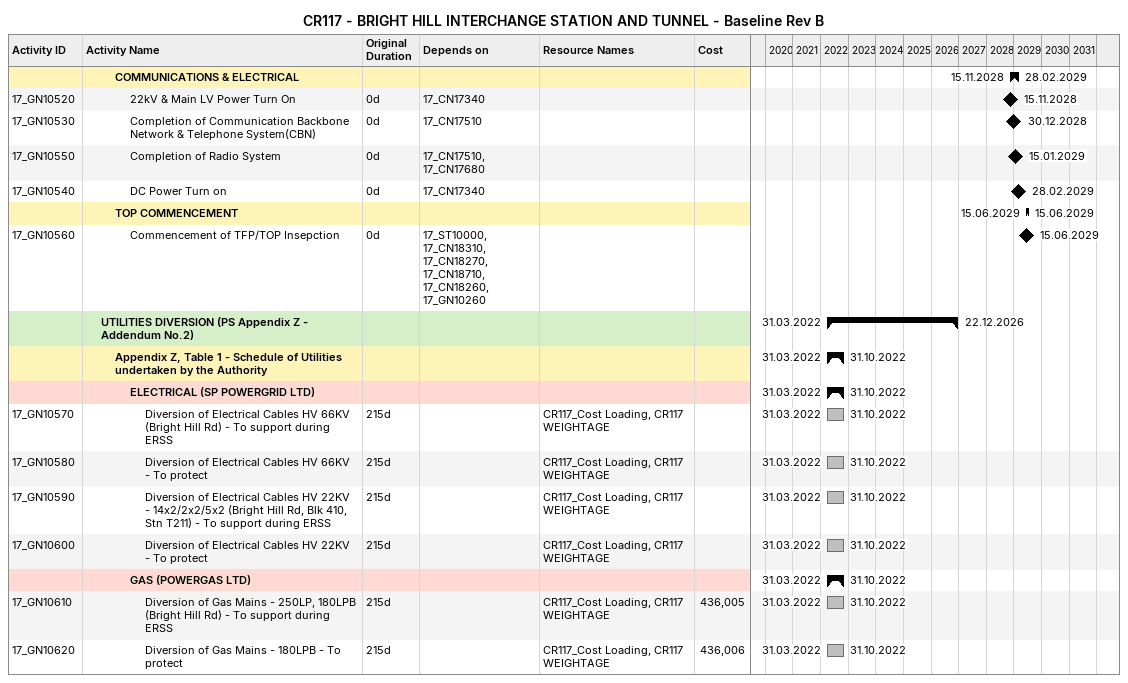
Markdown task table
CR117 - BRIGHT HILL INTERCHANGE STATION AND TUNNEL - Baseline Rev B

| ID | Level | Task | Original duration | Start | Finish | Predecessors | Resources | Cost |
|---|---|---|---|---|---|---|---|---|
|  | 3 | **COMMUNICATIONS & ELECTRICAL** |  | 2028-11-15 | 2029-02-28 |  |  |  |
| 17_GN10520 | 4 | 22kV & Main LV Power Turn On | 0d | 2028-11-15 | 2028-11-15 | 17_CN17340 |  |  |
| 17_GN10530 | 4 | Completion of Communication Backbone Network & Telephone System(CBN) | 0d | 2028-12-30 | 2028-12-30 | 17_CN17510 |  |  |
| 17_GN10550 | 4 | Completion of Radio System | 0d | 2029-01-15 | 2029-01-15 | 17_CN17510, 17_CN17680 |  |  |
| 17_GN10540 | 4 | DC Power Turn on | 0d | 2029-02-28 | 2029-02-28 | 17_CN17340 |  |  |
|  | 3 | **TOP COMMENCEMENT** |  | 2029-06-15 | 2029-06-15 |  |  |  |
| 17_GN10560 | 4 | Commencement of TFP/TOP Insepction | 0d | 2029-06-15 | 2029-06-15 | 17_ST10000, 17_CN18310, 17_CN18270, 17_CN18710, 17_CN18260, 17_GN10260 |  |  |
|  | 2 | **UTILITIES DIVERSION (PS Appendix Z - Addendum No.2)** |  | 2022-03-31 | 2026-12-22 |  |  |  |
|  | 3 | **Appendix Z, Table 1 - Schedule of Utilities undertaken by the Authority** |  | 2022-03-31 | 2022-10-31 |  |  |  |
|  | 4 | **ELECTRICAL (SP POWERGRID LTD)** |  | 2022-03-31 | 2022-10-31 |  |  |  |
| 17_GN10570 | 5 | Diversion of Electrical Cables HV 66KV (Bright Hill Rd) - To support during ERSS | 215d | 2022-03-31 | 2022-10-31 |  | CR117_Cost Loading, CR117 WEIGHTAGE |  |
| 17_GN10580 | 5 | Diversion of Electrical Cables HV 66KV - To protect | 215d | 2022-03-31 | 2022-10-31 |  | CR117_Cost Loading, CR117 WEIGHTAGE |  |
| 17_GN10590 | 5 | Diversion of Electrical Cables HV 22KV - 14x2/2x2/5x2 (Bright Hill Rd, Blk 410, Stn T211) - To support during ERSS | 215d | 2022-03-31 | 2022-10-31 |  | CR117_Cost Loading, CR117 WEIGHTAGE |  |
| 17_GN10600 | 5 | Diversion of Electrical Cables HV 22KV - To protect | 215d | 2022-03-31 | 2022-10-31 |  | CR117_Cost Loading, CR117 WEIGHTAGE |  |
|  | 4 | **GAS (POWERGAS LTD)** |  | 2022-03-31 | 2022-10-31 |  |  |  |
| 17_GN10610 | 5 | Diversion of Gas Mains - 250LP, 180LPB (Bright Hill Rd) - To support during ERSS | 215d | 2022-03-31 | 2022-10-31 |  | CR117_Cost Loading, CR117 WEIGHTAGE | 436005 |
| 17_GN10620 | 5 | Diversion of Gas Mains - 180LPB - To protect | 215d | 2022-03-31 | 2022-10-31 |  | CR117_Cost Loading, CR117 WEIGHTAGE | 436006 |
